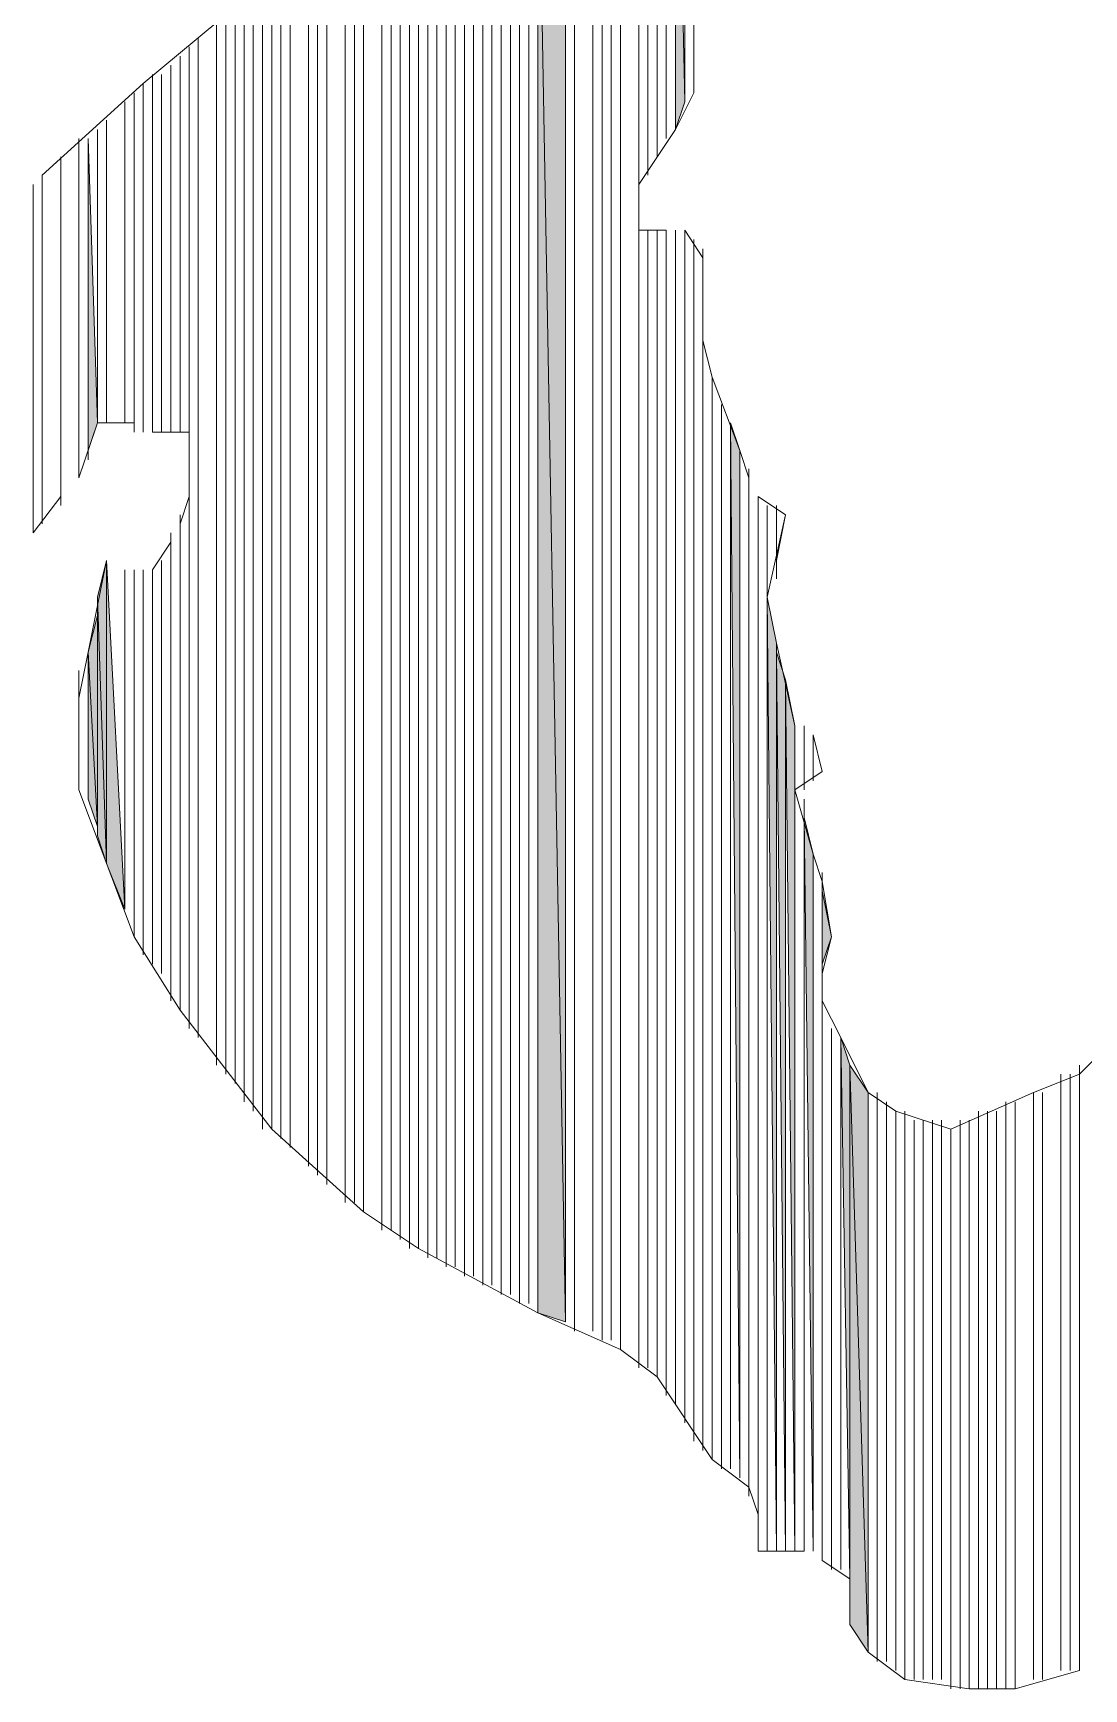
# Model space of a CAD drawing. Header units: millimetres. Extents: x -30643 to 86172, y -19411 to 63186.
# Drawn here: x 82977 to 83057.5, y -1871.5 to -1744.5 of the extents above; entities that cross this region are included whole.
import ezdxf

# ---------------------------------------------------------------- set-up
doc = ezdxf.new("R2010")
doc.units = ezdxf.units.MM

msp = doc.modelspace()

# ---------------------------------------------------------------- hatches: boundary and pattern name
h = msp.add_hatch(color=0)
h.dxf.hatch_style = 2
h.paths.add_polyline_path([(83027.62, -1749.03), (83027.62, -1744.1), (83027.62, -1715.95)])
h = msp.add_hatch(color=0)
h.dxf.hatch_style = 2
h.paths.add_polyline_path([(83026.21, -1751.84), (83026.92, -1749.73), (83026.21, -1716.66)])
h = msp.add_hatch(color=0)
h.dxf.hatch_style = 2
h.paths.add_polyline_path([(83017.77, -1843.32), (83017.77, -1722.99), (83015.66, -1725.1)])
h = msp.add_hatch(color=0)
h.dxf.hatch_style = 2
h.paths.add_polyline_path([(83015.66, -1842.62), (83017.77, -1843.32), (83015.66, -1725.1)])
h = msp.add_hatch(color=0)
h.dxf.hatch_style = 2
h.paths.add_polyline_path([(82988.92, -1775.06), (82988.92, -1777.18), (82988.92, -1745.51)])
h = msp.add_hatch(color=0)
h.dxf.hatch_style = 2
h.paths.add_polyline_path([(82988.92, -1777.88), (82988.92, -1779.99), (82988.92, -1745.51)])
h = msp.add_hatch(color=0)
h.dxf.hatch_style = 2
h.paths.add_polyline_path([(82981.18, -1776.47), (82981.88, -1774.36), (82981.18, -1752.55)])
h = msp.add_hatch(color=0)
h.dxf.hatch_style = 2
h.paths.add_polyline_path([(83028.32, -1768.03), (83028.32, -1765.92), (83028.32, -1760.99)])
h = msp.add_hatch(color=0)
h.dxf.hatch_style = 2
h.paths.add_polyline_path([(83031.14, -1855.28), (83031.14, -1776.47), (83030.44, -1774.36)])
h = msp.add_hatch(color=0)
h.dxf.hatch_style = 2
h.paths.add_polyline_path([(83032.55, -1858.1), (83032.55, -1860.91), (83032.55, -1779.99)])
h = msp.add_hatch(color=0)
h.dxf.hatch_style = 2
h.paths.add_polyline_path([(82982.59, -1808.14), (82982.59, -1784.92), (82981.88, -1787.73)])
h = msp.add_hatch(color=0)
h.dxf.hatch_style = 2
h.paths.add_polyline_path([(82982.59, -1808.14), (82983.99, -1811.66), (82982.59, -1784.92)])
h = msp.add_hatch(color=0)
h.dxf.hatch_style = 2
h.paths.add_polyline_path([(82981.88, -1806.03), (82982.59, -1808.14), (82981.88, -1787.73)])
h = msp.add_hatch(color=0)
h.dxf.hatch_style = 2
h.paths.add_polyline_path([(83033.95, -1860.91), (83033.95, -1791.25), (83033.25, -1787.73)])
h = msp.add_hatch(color=0)
h.dxf.hatch_style = 2
h.paths.add_polyline_path([(82981.88, -1805.32), (82981.88, -1789.14), (82981.18, -1791.95)])
h = msp.add_hatch(color=0)
h.dxf.hatch_style = 2
h.paths.add_polyline_path([(82981.18, -1803.21), (82981.88, -1805.32), (82981.18, -1791.95)])
h = msp.add_hatch(color=0)
h.dxf.hatch_style = 2
h.paths.add_polyline_path([(83034.66, -1860.91), (83034.66, -1794.06), (83033.95, -1791.95)])
h = msp.add_hatch(color=0)
h.dxf.hatch_style = 2
h.paths.add_polyline_path([(82980.47, -1802.51), (82980.47, -1793.36), (82980.47, -1795.47)])
h = msp.add_hatch(color=0)
h.dxf.hatch_style = 2
h.paths.add_polyline_path([(83035.36, -1860.91), (83035.36, -1797.58), (83034.66, -1794.06)])
h = msp.add_hatch(color=0)
h.dxf.hatch_style = 2
h.paths.add_polyline_path([(82980.47, -1797.58), (82980.47, -1802.51), (82980.47, -1795.47)])
h = msp.add_hatch(color=0)
h.dxf.hatch_style = 2
h.paths.add_polyline_path([(83036.77, -1860.91), (83036.77, -1807.43), (83036.07, -1804.62)])
h = msp.add_hatch(color=0)
h.dxf.hatch_style = 2
h.paths.add_polyline_path([(83037.47, -1815.88), (83038.18, -1813.77), (83037.47, -1810.25)])
h = msp.add_hatch(color=0)
h.dxf.hatch_style = 2
h.paths.add_polyline_path([(83039.58, -1863.02), (83039.58, -1823.62), (83038.88, -1821.51)])
h = msp.add_hatch(color=0)
h.dxf.hatch_style = 2
h.paths.add_polyline_path([(83039.58, -1863.02), (83039.58, -1865.84), (83039.58, -1823.62)])
h = msp.add_hatch(color=0)
h.dxf.hatch_style = 2
h.paths.add_polyline_path([(83039.58, -1866.54), (83040.99, -1868.65), (83039.58, -1823.62)])
h = msp.add_hatch(color=0)
h.dxf.hatch_style = 2
h.paths.add_polyline_path([(83040.99, -1868.65), (83040.99, -1825.73), (83039.58, -1823.62)])

# ---------------------------------------------------------------- linework, layer by layer
at = {"color": 0, "lineweight": 0}
for points in [[(83027.62, -1749.03), (83027.62, -1715.95)], [(83027.62, -1749.03), (83027.62, -1744.1), (83027.62, -1715.95)], [(83026.21, -1751.84), (83026.21, -1716.66)], [(83026.21, -1751.84), (83026.92, -1749.73), (83026.21, -1716.66)], [(83026.92, -1749.73), (83026.92, -1716.66)], [(83026.92, -1749.73), (83026.92, -1716.66)], [(83024.81, -1753.95), (83024.81, -1718.07)], [(83024.81, -1753.95), (83024.81, -1718.07)], [(83025.51, -1752.55), (83025.51, -1717.36)], [(83025.51, -1752.55), (83025.51, -1717.36)], [(83023.4, -1758.18), (83023.4, -1718.77)], [(83023.4, -1758.18), (83023.4, -1718.77)], [(83023.4, -1757.47), (83023.4, -1718.77)], [(83023.4, -1757.47), (83023.4, -1718.77)], [(83023.4, -1756.06), (83023.4, -1718.77)], [(83023.4, -1756.06), (83023.4, -1718.77)], [(83023.4, -1756.06), (83023.4, -1718.77)], [(83023.4, -1756.06), (83023.4, -1718.77)], [(83023.4, -1846.14), (83023.4, -1719.47)], [(83023.4, -1759.58), (83023.4, -1719.47)], [(83024.1, -1755.36), (83024.1, -1718.77)], [(83024.1, -1755.36), (83024.1, -1718.77)], [(83024.1, -1755.36), (83024.1, -1718.77)], [(83024.1, -1755.36), (83024.1, -1718.77)], [(83024.1, -1754.66), (83024.1, -1718.77)], [(83024.1, -1754.66), (83024.1, -1718.77)], [(83021.29, -1844.73), (83021.29, -1720.88)], [(83021.29, -1844.73), (83021.29, -1720.88)], [(83021.99, -1845.43), (83021.99, -1720.18)], [(83021.99, -1845.43), (83021.99, -1720.18)], [(83021.99, -1845.43), (83021.99, -1720.18)], [(83021.99, -1845.43), (83021.99, -1720.18)], [(83019.88, -1844.02), (83019.88, -1722.29)], [(83019.88, -1844.02), (83019.88, -1722.29)], [(83020.58, -1844.73), (83020.58, -1721.58)], [(83020.58, -1844.73), (83020.58, -1721.58)], [(83017.77, -1843.32), (83017.77, -1722.99), (83015.66, -1725.1)], [(83017.77, -1843.32), (83017.77, -1722.99)], [(83018.47, -1844.02), (83018.47, -1722.99)], [(83018.47, -1844.02), (83018.47, -1722.99)], [(83014.25, -1841.91), (83014.25, -1725.81)], [(83014.25, -1841.91), (83014.25, -1725.81)], [(83014.96, -1841.91), (83014.96, -1725.1)], [(83014.96, -1841.91), (83014.96, -1725.1)], [(83014.96, -1841.91), (83014.96, -1725.1)], [(83014.96, -1841.91), (83014.96, -1725.1)], [(83015.66, -1842.62), (83015.66, -1725.1)], [(83015.66, -1842.62), (83015.66, -1725.1)], [(83015.66, -1842.62), (83015.66, -1725.1)], [(83015.66, -1842.62), (83017.77, -1843.32), (83015.66, -1725.1)], [(83012.14, -1840.51), (83012.14, -1727.21)], [(83012.14, -1840.51), (83012.14, -1727.21)], [(83012.84, -1841.21), (83012.84, -1726.51)], [(83012.84, -1841.21), (83012.84, -1726.51)], [(83012.84, -1841.21), (83012.84, -1727.21)], [(83012.84, -1841.21), (83012.84, -1727.21)], [(83013.55, -1841.21), (83013.55, -1726.51)], [(83013.55, -1841.21), (83013.55, -1726.51)], [(83013.55, -1841.21), (83013.55, -1726.51)], [(83013.55, -1841.21), (83013.55, -1726.51)], [(83010.73, -1839.8), (83010.73, -1728.62)], [(83010.73, -1839.8), (83010.73, -1728.62)], [(83010.73, -1839.8), (83010.73, -1728.62)], [(83010.73, -1839.8), (83010.73, -1728.62)], [(83010.73, -1839.8), (83010.73, -1728.62)], [(83010.73, -1839.8), (83010.73, -1728.62)], [(83011.44, -1840.51), (83011.44, -1727.92)], [(83011.44, -1840.51), (83011.44, -1727.92)], [(83009.33, -1839.1), (83009.33, -1729.32)], [(83009.33, -1839.1), (83009.33, -1729.32)], [(83010.03, -1839.8), (83010.03, -1729.32)], [(83010.03, -1839.8), (83010.03, -1729.32)], [(83007.21, -1838.4), (83007.21, -1730.73)], [(83007.21, -1838.4), (83007.21, -1730.73)], [(83007.92, -1838.4), (83007.92, -1730.03)], [(83007.92, -1838.4), (83007.92, -1730.03)], [(83007.92, -1838.4), (83007.92, -1730.73)], [(83007.92, -1838.4), (83007.92, -1730.73)], [(83008.62, -1839.1), (83008.62, -1730.03)], [(83008.62, -1839.1), (83008.62, -1730.03)], [(83008.62, -1839.1), (83008.62, -1730.03)], [(83008.62, -1839.1), (83008.62, -1730.03)], [(83008.62, -1839.1), (83008.62, -1730.03)], [(83008.62, -1839.1), (83008.62, -1730.03)], [(83008.62, -1839.1), (83008.62, -1730.03)], [(83008.62, -1839.1), (83008.62, -1730.03)], [(83008.62, -1839.1), (83008.62, -1730.03)], [(83008.62, -1839.1), (83008.62, -1730.03)], [(83008.62, -1839.1), (83008.62, -1730.03)], [(83008.62, -1839.1), (83008.62, -1730.03)], [(83005.1, -1836.99), (83005.1, -1732.14)], [(83005.1, -1836.99), (83005.1, -1732.14)], [(83005.81, -1837.69), (83005.81, -1732.14)], [(83005.81, -1837.69), (83005.81, -1732.14)], [(83006.51, -1837.69), (83006.51, -1731.44)], [(83006.51, -1837.69), (83006.51, -1731.44)], [(83006.51, -1837.69), (83006.51, -1731.44)], [(83006.51, -1837.69), (83006.51, -1731.44)], [(83006.51, -1837.69), (83006.51, -1731.44)], [(83006.51, -1837.69), (83006.51, -1731.44)], [(83006.51, -1837.69), (83006.51, -1731.44)], [(83006.51, -1837.69), (83006.51, -1731.44)], [(83003.7, -1836.28), (83003.7, -1733.55)], [(83003.7, -1836.28), (83003.7, -1733.55)], [(83004.4, -1836.28), (83004.4, -1732.84)], [(83004.4, -1836.28), (83004.4, -1732.84)], [(83005.1, -1836.99), (83005.1, -1732.84)], [(83005.1, -1836.99), (83005.1, -1732.84)], [(83001.59, -1834.17), (83001.59, -1734.95)], [(83001.59, -1834.17), (83001.59, -1734.95)], [(83001.59, -1834.17), (83001.59, -1734.95)], [(83001.59, -1834.17), (83001.59, -1734.95)], [(83002.29, -1834.88), (83002.29, -1734.25)], [(83002.29, -1834.88), (83002.29, -1734.25)], [(83002.29, -1834.88), (83002.29, -1734.25)], [(83002.29, -1834.88), (83002.29, -1734.25)], [(83002.29, -1834.88), (83002.29, -1734.25)], [(83002.29, -1834.88), (83002.29, -1734.25)], [(83002.29, -1834.88), (83002.29, -1734.25)], [(83002.29, -1834.88), (83002.29, -1734.25)], [(83002.29, -1834.88), (83002.29, -1734.25)], [(83002.29, -1834.88), (83002.29, -1734.25)], [(83000.88, -1833.47), (83000.88, -1735.66)], [(83000.88, -1833.47), (83000.88, -1735.66)], [(83000.88, -1834.17), (83000.88, -1735.66)], [(83000.88, -1834.17), (83000.88, -1735.66)], [(82998.77, -1832.06), (82998.77, -1737.07)], [(82998.77, -1832.06), (82998.77, -1737.07)], [(82998.77, -1832.06), (82998.77, -1737.07)], [(82998.77, -1832.06), (82998.77, -1737.07)], [(82999.47, -1832.77), (82999.47, -1736.36)], [(82999.47, -1832.77), (82999.47, -1736.36)], [(82996.66, -1829.95), (82996.66, -1738.47)], [(82996.66, -1829.95), (82996.66, -1738.47)], [(82996.66, -1829.95), (82996.66, -1738.47)], [(82996.66, -1829.95), (82996.66, -1738.47)], [(82998.07, -1831.36), (82998.07, -1737.77)], [(82998.07, -1831.36), (82998.07, -1737.77)], [(82998.07, -1831.36), (82998.07, -1737.77)], [(82998.07, -1831.36), (82998.07, -1737.77)], [(82995.25, -1828.54), (82995.25, -1739.88)], [(82995.25, -1828.54), (82995.25, -1739.88)], [(82995.96, -1829.25), (82995.96, -1739.18)], [(82995.96, -1829.25), (82995.96, -1739.18)], [(82995.96, -1829.25), (82995.96, -1739.88)], [(82995.96, -1829.25), (82995.96, -1739.88)], [(82996.66, -1829.95), (82996.66, -1739.18)], [(82996.66, -1829.95), (82996.66, -1739.18)], [(82993.14, -1826.43), (82993.14, -1741.29)], [(82993.14, -1826.43), (82993.14, -1741.29)], [(82993.84, -1827.14), (82993.84, -1741.29)], [(82993.84, -1827.14), (82993.84, -1741.29)], [(82994.55, -1828.54), (82994.55, -1740.58)], [(82994.55, -1828.54), (82994.55, -1740.58)], [(82991.03, -1823.62), (82991.03, -1743.4)], [(82991.03, -1823.62), (82991.03, -1743.4)], [(82991.03, -1823.62), (82991.03, -1743.4)], [(82991.03, -1823.62), (82991.03, -1743.4)], [(82991.73, -1823.62), (82991.73, -1743.4)], [(82991.73, -1823.62), (82991.73, -1743.4)], [(82991.73, -1824.32), (82991.73, -1743.4)], [(82991.73, -1824.32), (82991.73, -1743.4)], [(82992.44, -1825.03), (82992.44, -1742.69)], [(82992.44, -1825.03), (82992.44, -1742.69)], [(82992.44, -1825.03), (82992.44, -1742.69)], [(82992.44, -1825.03), (82992.44, -1742.69)], [(82989.62, -1821.51), (82989.62, -1744.81)], [(82989.62, -1821.51), (82989.62, -1744.81)], [(82991.03, -1822.91), (82991.03, -1744.1)], [(82991.03, -1822.91), (82991.03, -1744.1)], [(82988.22, -1775.06), (82988.22, -1746.21)], [(82988.22, -1775.06), (82988.22, -1746.21)], [(82988.22, -1775.06), (82988.22, -1746.21)], [(82988.22, -1775.06), (82988.22, -1746.21)], [(82988.22, -1775.06), (82988.22, -1746.21)], [(82988.22, -1775.06), (82988.22, -1746.21)], [(82988.92, -1775.06), (82988.92, -1745.51)], [(82988.92, -1775.06), (82988.92, -1777.18), (82988.92, -1745.51)], [(82988.92, -1777.18), (82988.92, -1745.51)], [(82988.92, -1777.18), (82988.92, -1745.51)], [(82988.92, -1777.88), (82988.92, -1745.51)], [(82988.92, -1777.88), (82988.92, -1779.99), (82988.92, -1745.51)], [(82988.92, -1779.99), (82988.92, -1745.51)], [(82988.92, -1820.8), (82988.92, -1745.51)], [(82988.92, -1820.8), (82988.92, -1745.51)], [(82988.92, -1820.8), (82988.92, -1745.51)], [(82986.1, -1775.06), (82986.1, -1747.62)], [(82986.1, -1775.06), (82986.1, -1747.62)], [(82986.81, -1775.06), (82986.81, -1747.62)], [(82986.81, -1775.06), (82986.81, -1747.62)], [(82987.51, -1775.06), (82987.51, -1746.92)], [(82987.51, -1775.06), (82987.51, -1746.92)], [(82987.51, -1775.06), (82987.51, -1746.92)], [(82987.51, -1775.06), (82987.51, -1746.92)], [(82987.51, -1775.06), (82987.51, -1746.92)], [(82987.51, -1775.06), (82987.51, -1746.92)], [(82985.4, -1775.06), (82985.4, -1748.32)], [(82985.4, -1775.06), (82985.4, -1748.32)], [(82986.1, -1775.06), (82986.1, -1748.32)], [(82986.1, -1775.06), (82986.1, -1748.32)], [(82986.1, -1775.06), (82986.1, -1748.32)], [(82986.1, -1775.06), (82986.1, -1748.32)], [(82983.99, -1774.36), (82983.99, -1749.73)], [(82983.99, -1774.36), (82983.99, -1749.73)], [(82984.7, -1774.36), (82984.7, -1749.03)], [(82984.7, -1774.36), (82984.7, -1749.03)], [(82984.7, -1775.06), (82984.7, -1749.03)], [(82984.7, -1775.06), (82984.7, -1749.03)], [(82984.7, -1775.06), (82984.7, -1749.03)], [(82984.7, -1775.06), (82984.7, -1749.03)], [(82984.7, -1774.36), (82984.7, -1749.73)], [(82984.7, -1774.36), (82984.7, -1749.73)], [(82982.59, -1774.36), (82982.59, -1751.14)], [(82982.59, -1774.36), (82982.59, -1751.14)], [(82982.59, -1774.36), (82982.59, -1751.14)], [(82982.59, -1774.36), (82982.59, -1751.14)], [(82980.47, -1777.88), (82980.47, -1752.55)], [(82980.47, -1777.88), (82980.47, -1752.55)], [(82981.18, -1777.18), (82981.18, -1752.55)], [(82981.18, -1777.18), (82981.18, -1752.55)], [(82981.18, -1776.47), (82981.18, -1752.55)], [(82981.18, -1776.47), (82981.88, -1774.36), (82981.18, -1752.55)], [(82981.88, -1774.36), (82981.88, -1751.84)], [(82981.88, -1774.36), (82981.88, -1751.84)], [(82981.88, -1774.36), (82981.88, -1751.84)], [(82981.88, -1774.36), (82981.88, -1751.84)], [(82979.07, -1779.99), (82979.07, -1753.95)], [(82979.07, -1779.99), (82979.07, -1753.95)], [(82980.47, -1778.58), (82980.47, -1753.25)], [(82980.47, -1778.58), (82980.47, -1753.25)], [(82980.47, -1778.58), (82980.47, -1753.25)], [(82980.47, -1778.58), (82980.47, -1753.25)], [(82980.47, -1778.58), (82980.47, -1753.25)], [(82980.47, -1778.58), (82980.47, -1753.25)], [(82979.07, -1780.69), (82979.07, -1754.66)], [(82979.07, -1780.69), (82979.07, -1754.66)], [(82976.96, -1782.8), (82976.96, -1756.06)], [(82976.96, -1782.8), (82976.96, -1756.06)], [(82976.96, -1782.8), (82976.96, -1756.06)], [(82976.96, -1782.8), (82976.96, -1756.06)], [(82977.66, -1782.1), (82977.66, -1755.36)], [(82977.66, -1782.1), (82977.66, -1755.36)], [(82977.66, -1782.1), (82977.66, -1755.36)], [(82977.66, -1782.1), (82977.66, -1755.36)], [(82977.66, -1782.1), (82977.66, -1755.36)], [(82977.66, -1782.1), (82977.66, -1755.36)], [(83023.4, -1846.14), (83023.4, -1759.58)], [(83023.4, -1846.84), (83023.4, -1759.58)], [(83023.4, -1846.84), (83023.4, -1759.58)], [(83023.4, -1846.84), (83023.4, -1759.58)], [(83023.4, -1846.84), (83023.4, -1759.58)], [(83023.4, -1846.84), (83023.4, -1759.58)], [(83023.4, -1846.84), (83023.4, -1759.58)], [(83023.4, -1846.84), (83023.4, -1759.58)], [(83023.4, -1846.84), (83023.4, -1759.58)], [(83024.1, -1846.84), (83024.1, -1759.58)], [(83024.1, -1846.84), (83024.1, -1759.58)], [(83024.1, -1846.84), (83024.1, -1759.58)], [(83024.1, -1846.84), (83024.1, -1759.58)], [(83024.1, -1846.84), (83024.1, -1759.58)], [(83024.1, -1846.84), (83024.1, -1759.58)], [(83024.81, -1847.54), (83024.81, -1759.58)], [(83024.81, -1847.54), (83024.81, -1759.58)], [(83025.51, -1848.95), (83025.51, -1759.58)], [(83025.51, -1848.95), (83025.51, -1759.58)], [(83026.21, -1849.65), (83026.21, -1759.58)], [(83026.21, -1849.65), (83026.21, -1759.58)], [(83026.92, -1851.06), (83026.92, -1759.58)], [(83026.92, -1851.06), (83026.92, -1759.58)], [(83027.62, -1851.06), (83027.62, -1760.29)], [(83027.62, -1851.06), (83027.62, -1760.29)], [(83027.62, -1852.47), (83027.62, -1760.99)], [(83027.62, -1852.47), (83027.62, -1760.99)], [(83028.32, -1853.17), (83028.32, -1760.99)], [(83028.32, -1768.03), (83028.32, -1765.92), (83028.32, -1760.99)], [(83028.32, -1765.92), (83028.32, -1761.69)], [(83028.32, -1765.92), (83028.32, -1761.69)], [(83028.32, -1764.51), (83028.32, -1761.69)], [(83028.32, -1764.51), (83028.32, -1761.69)], [(83028.32, -1853.17), (83028.32, -1768.03)], [(83028.32, -1853.17), (83028.32, -1768.03)], [(83028.32, -1853.17), (83028.32, -1768.03)], [(83028.32, -1853.17), (83028.32, -1768.73)], [(83028.32, -1853.17), (83028.32, -1768.73)], [(83028.32, -1853.17), (83028.32, -1769.43)], [(83028.32, -1853.17), (83028.32, -1769.43)], [(83028.32, -1853.17), (83028.32, -1769.43)], [(83028.32, -1853.17), (83028.32, -1769.43)], [(83029.03, -1853.88), (83029.03, -1770.84)], [(83029.03, -1853.88), (83029.03, -1770.84)], [(83029.03, -1853.88), (83029.03, -1770.84)], [(83029.03, -1853.88), (83029.03, -1770.84)], [(83029.03, -1853.88), (83029.03, -1771.55)], [(83029.03, -1853.88), (83029.03, -1771.55)], [(83029.03, -1853.88), (83029.03, -1771.55)], [(83029.03, -1853.88), (83029.03, -1771.55)], [(83029.03, -1853.88), (83029.03, -1772.25)], [(83029.03, -1853.88), (83029.03, -1772.25)], [(83029.73, -1854.58), (83029.73, -1772.95)], [(83029.73, -1854.58), (83029.73, -1772.95)], [(83029.73, -1854.58), (83029.73, -1773.66)], [(83029.73, -1854.58), (83029.73, -1773.66)], [(83029.73, -1854.58), (83029.73, -1774.36)], [(83029.73, -1854.58), (83029.73, -1774.36)], [(83030.44, -1854.58), (83030.44, -1774.36)], [(83030.44, -1854.58), (83030.44, -1774.36)], [(83031.14, -1855.28), (83031.14, -1776.47), (83030.44, -1774.36)], [(83031.14, -1855.28), (83031.14, -1776.47)], [(83031.14, -1855.28), (83031.14, -1777.88)], [(83031.14, -1855.28), (83031.14, -1777.88)], [(83031.84, -1855.99), (83031.84, -1777.88)], [(83031.84, -1855.99), (83031.84, -1777.88)], [(83031.84, -1855.99), (83031.84, -1777.88)], [(83031.84, -1855.99), (83031.84, -1777.88)], [(83031.84, -1855.99), (83031.84, -1777.88)], [(83031.84, -1855.99), (83031.84, -1777.88)], [(83031.84, -1855.99), (83031.84, -1777.88)], [(83031.84, -1855.99), (83031.84, -1777.88)], [(83031.84, -1855.99), (83031.84, -1778.58)], [(83031.84, -1855.99), (83031.84, -1778.58)], [(83031.84, -1856.69), (83031.84, -1779.29)], [(83031.84, -1856.69), (83031.84, -1779.29)], [(82988.92, -1820.8), (82988.92, -1779.99)], [(82988.92, -1820.8), (82988.92, -1780.69)], [(82988.92, -1820.8), (82988.92, -1780.69)], [(82988.92, -1820.8), (82988.92, -1780.69)], [(82988.92, -1820.8), (82988.92, -1780.69)], [(83032.55, -1857.39), (83032.55, -1779.99)], [(83032.55, -1857.39), (83032.55, -1779.99)], [(83032.55, -1858.1), (83032.55, -1779.99)], [(83032.55, -1858.1), (83032.55, -1860.91), (83032.55, -1779.99)], [(83032.55, -1860.91), (83032.55, -1779.99)], [(83032.55, -1860.91), (83032.55, -1779.99)], [(83033.25, -1860.91), (83033.25, -1780.69)], [(83033.25, -1860.91), (83033.25, -1780.69)], [(83033.25, -1860.91), (83033.25, -1780.69)], [(83033.25, -1787.73), (83033.25, -1780.69)], [(83033.95, -1786.32), (83033.95, -1780.69)], [(83033.95, -1786.32), (83033.95, -1780.69)], [(83033.95, -1784.92), (83033.95, -1780.69)], [(82988.22, -1819.4), (82988.22, -1781.4)], [(82988.22, -1819.4), (82988.22, -1781.4)], [(82988.92, -1820.1), (82988.92, -1781.4)], [(82988.92, -1820.1), (82988.92, -1781.4)], [(83033.95, -1784.92), (83034.66, -1781.4)], [(82987.51, -1818.69), (82987.51, -1782.8)], [(82987.51, -1818.69), (82987.51, -1782.8)], [(82988.22, -1818.69), (82988.22, -1782.1)], [(82988.22, -1818.69), (82988.22, -1782.1)], [(82988.22, -1819.4), (82988.22, -1782.1)], [(82988.22, -1819.4), (82988.22, -1782.1)], [(82987.51, -1817.99), (82987.51, -1783.51)], [(82987.51, -1817.99), (82987.51, -1783.51)], [(82987.51, -1817.99), (82987.51, -1783.51)], [(82987.51, -1817.99), (82987.51, -1783.51)], [(82982.59, -1808.14), (82982.59, -1784.92), (82981.88, -1787.73)], [(82982.59, -1808.14), (82982.59, -1784.92)], [(82982.59, -1808.14), (82982.59, -1784.92)], [(82982.59, -1808.14), (82983.99, -1811.66), (82982.59, -1784.92)], [(82983.99, -1811.66), (82983.99, -1785.62)], [(82983.99, -1811.66), (82983.99, -1785.62)], [(82984.7, -1812.36), (82984.7, -1785.62)], [(82984.7, -1812.36), (82984.7, -1785.62)], [(82984.7, -1813.06), (82984.7, -1785.62)], [(82984.7, -1813.06), (82984.7, -1785.62)], [(82984.7, -1813.06), (82984.7, -1785.62)], [(82984.7, -1813.06), (82984.7, -1785.62)], [(82984.7, -1813.77), (82984.7, -1785.62)], [(82984.7, -1813.77), (82984.7, -1785.62)], [(82985.4, -1815.17), (82985.4, -1785.62)], [(82985.4, -1815.17), (82985.4, -1785.62)], [(82986.1, -1815.17), (82986.1, -1785.62)], [(82986.1, -1815.17), (82986.1, -1785.62)], [(82986.1, -1815.88), (82986.1, -1785.62)], [(82986.1, -1815.88), (82986.1, -1785.62)], [(82986.1, -1815.88), (82986.1, -1785.62)], [(82986.1, -1815.88), (82986.1, -1785.62)], [(82986.81, -1816.58), (82986.81, -1784.92)], [(82986.81, -1816.58), (82986.81, -1784.92)], [(82981.88, -1806.03), (82981.88, -1787.73)], [(82981.88, -1806.03), (82982.59, -1808.14), (82981.88, -1787.73)], [(83033.25, -1860.91), (83033.25, -1787.73)], [(83033.95, -1860.91), (83033.95, -1791.25), (83033.25, -1787.73)], [(82981.88, -1805.32), (82981.88, -1789.14), (82981.18, -1791.95)], [(82981.88, -1805.32), (82981.88, -1789.14)], [(82981.18, -1803.21), (82981.18, -1791.95)], [(82981.18, -1803.21), (82981.18, -1791.95)], [(82981.18, -1803.21), (82981.18, -1791.95)], [(82981.18, -1803.21), (82981.88, -1805.32), (82981.18, -1791.95)], [(83033.95, -1860.91), (83033.95, -1791.25)], [(83033.95, -1860.91), (83033.95, -1791.95)], [(83033.95, -1860.91), (83033.95, -1791.95)], [(83034.66, -1860.91), (83034.66, -1794.06), (83033.95, -1791.95)], [(82980.47, -1802.51), (82980.47, -1793.36), (82980.47, -1795.47)], [(82980.47, -1802.51), (82980.47, -1793.36)], [(83034.66, -1860.91), (83034.66, -1794.06)], [(83035.36, -1860.91), (83035.36, -1797.58), (83034.66, -1794.06)], [(82980.47, -1797.58), (82980.47, -1795.47)], [(82980.47, -1797.58), (82980.47, -1802.51), (82980.47, -1795.47)], [(83035.36, -1860.91), (83035.36, -1797.58)], [(83035.36, -1860.91), (83035.36, -1797.58)], [(83035.36, -1802.51), (83035.36, -1797.58)], [(83036.07, -1802.51), (83036.07, -1797.58)], [(83036.07, -1802.51), (83036.07, -1797.58)], [(83036.07, -1802.51), (83036.07, -1797.58)], [(83036.07, -1802.51), (83036.07, -1797.58)], [(83036.07, -1802.51), (83036.07, -1798.29)], [(83036.07, -1802.51), (83036.07, -1798.29)], [(83036.77, -1801.8), (83036.77, -1798.29)], [(83036.77, -1801.8), (83036.77, -1798.29)], [(83036.77, -1801.8), (83036.77, -1798.29)], [(83036.77, -1801.8), (83036.77, -1798.29)], [(83037.47, -1801.1), (83036.77, -1798.29)], [(83035.36, -1860.91), (83035.36, -1802.51)], [(83036.07, -1860.91), (83036.07, -1803.21)], [(83036.07, -1860.91), (83036.07, -1803.21)], [(83036.07, -1860.91), (83036.07, -1803.91)], [(83036.07, -1860.91), (83036.07, -1803.91)], [(83036.07, -1860.91), (83036.07, -1804.62)], [(83036.07, -1860.91), (83036.07, -1804.62)], [(83036.77, -1860.91), (83036.77, -1807.43), (83036.07, -1804.62)], [(83036.77, -1860.91), (83036.77, -1807.43)], [(83036.77, -1860.91), (83036.77, -1807.43)], [(83036.77, -1860.91), (83036.77, -1807.43)], [(83037.47, -1860.91), (83037.47, -1808.84)], [(83037.47, -1816.58), (83037.47, -1808.84)], [(83037.47, -1816.58), (83037.47, -1808.84)], [(83037.47, -1816.58), (83037.47, -1808.84)], [(83037.47, -1816.58), (83037.47, -1808.84)], [(83037.47, -1816.58), (83037.47, -1808.84)], [(83037.47, -1815.88), (83037.47, -1809.54)], [(83037.47, -1815.88), (83037.47, -1809.54)], [(83037.47, -1815.88), (83037.47, -1809.54)], [(83037.47, -1815.88), (83037.47, -1809.54)], [(83037.47, -1815.88), (83037.47, -1810.25)], [(83037.47, -1815.88), (83038.18, -1813.77), (83037.47, -1810.25)], [(83038.18, -1813.77), (83037.47, -1810.25)], [(83037.47, -1860.91), (83037.47, -1816.58)], [(83037.47, -1860.91), (83037.47, -1817.28)], [(83037.47, -1860.91), (83037.47, -1817.28)], [(83037.47, -1861.62), (83037.47, -1818.69)], [(83037.47, -1861.62), (83037.47, -1818.69)], [(83037.47, -1861.62), (83037.47, -1818.69)], [(83037.47, -1861.62), (83037.47, -1818.69)], [(83037.47, -1861.62), (83037.47, -1819.4)], [(83037.47, -1861.62), (83037.47, -1819.4)], [(83037.47, -1861.62), (83037.47, -1819.4)], [(83037.47, -1861.62), (83037.47, -1819.4)], [(83038.18, -1862.32), (83038.18, -1820.8)], [(83038.18, -1862.32), (83038.18, -1820.8)], [(83038.18, -1862.32), (83038.18, -1820.8)], [(83038.18, -1862.32), (83038.18, -1820.8)], [(83038.18, -1862.32), (83038.18, -1820.8)], [(83038.18, -1862.32), (83038.18, -1820.8)], [(83038.88, -1862.32), (83038.88, -1821.51)], [(83038.88, -1862.32), (83038.88, -1821.51)], [(83039.58, -1863.02), (83039.58, -1823.62), (83038.88, -1821.51)], [(83039.58, -1863.02), (83039.58, -1865.84), (83039.58, -1823.62)], [(83039.58, -1865.84), (83039.58, -1823.62)], [(83039.58, -1865.84), (83039.58, -1823.62)], [(83039.58, -1866.54), (83039.58, -1823.62)], [(83039.58, -1866.54), (83040.99, -1868.65), (83039.58, -1823.62)], [(83040.99, -1868.65), (83040.99, -1825.73), (83039.58, -1823.62)], [(83057.18, -1870.06), (83057.18, -1823.62)], [(83057.18, -1870.06), (83057.18, -1823.62)], [(83057.18, -1869.36), (83057.18, -1823.62)], [(83057.18, -1869.36), (83057.18, -1823.62)], [(83057.18, -1869.36), (83057.18, -1823.62)], [(83057.18, -1869.36), (83057.18, -1823.62)], [(83055.77, -1870.06), (83055.77, -1824.32)], [(83055.77, -1870.06), (83055.77, -1824.32)], [(83056.47, -1870.06), (83056.47, -1824.32)], [(83056.47, -1870.06), (83056.47, -1824.32)], [(83056.47, -1870.06), (83056.47, -1824.32)], [(83056.47, -1870.06), (83056.47, -1824.32)], [(83056.47, -1870.06), (83056.47, -1824.32)], [(83056.47, -1870.06), (83056.47, -1824.32)], [(83056.47, -1870.06), (83056.47, -1824.32)], [(83056.47, -1870.06), (83056.47, -1824.32)], [(83056.47, -1870.06), (83056.47, -1824.32)], [(83056.47, -1870.06), (83056.47, -1824.32)], [(83057.18, -1870.06), (83057.18, -1824.32)], [(83057.18, -1870.06), (83057.18, -1824.32)], [(83040.99, -1868.65), (83040.99, -1825.73)], [(83040.99, -1868.65), (83040.99, -1825.73)], [(83040.99, -1868.65), (83040.99, -1825.73)], [(83040.99, -1868.65), (83040.99, -1825.73)], [(83040.99, -1868.65), (83040.99, -1825.73)], [(83040.99, -1868.65), (83040.99, -1825.73)], [(83040.99, -1868.65), (83040.99, -1825.73)], [(83040.99, -1868.65), (83040.99, -1825.73)], [(83040.99, -1868.65), (83040.99, -1825.73)], [(83040.99, -1868.65), (83040.99, -1825.73)], [(83040.99, -1868.65), (83040.99, -1825.73)], [(83041.69, -1869.36), (83041.69, -1825.73)], [(83041.69, -1869.36), (83041.69, -1825.73)], [(83041.69, -1869.36), (83041.69, -1825.73)], [(83041.69, -1869.36), (83041.69, -1825.73)], [(83041.69, -1869.36), (83041.69, -1825.73)], [(83041.69, -1869.36), (83041.69, -1825.73)], [(83041.69, -1869.36), (83041.69, -1826.43)], [(83041.69, -1869.36), (83041.69, -1826.43)], [(83041.69, -1869.36), (83041.69, -1826.43)], [(83041.69, -1869.36), (83041.69, -1826.43)], [(83042.4, -1869.36), (83042.4, -1826.43)], [(83042.4, -1869.36), (83042.4, -1826.43)], [(83042.4, -1869.36), (83042.4, -1826.43)], [(83042.4, -1869.36), (83042.4, -1826.43)], [(83051.55, -1871.47), (83051.55, -1826.43)], [(83051.55, -1871.47), (83051.55, -1826.43)], [(83052.25, -1871.47), (83052.25, -1826.43)], [(83052.25, -1871.47), (83052.25, -1826.43)], [(83052.25, -1870.76), (83052.25, -1826.43)], [(83052.25, -1870.76), (83052.25, -1826.43)], [(83052.25, -1870.76), (83052.25, -1826.43)], [(83052.25, -1870.76), (83052.25, -1826.43)], [(83052.25, -1870.76), (83052.25, -1826.43)], [(83052.25, -1870.76), (83052.25, -1826.43)], [(83053.66, -1870.76), (83053.66, -1825.73)], [(83053.66, -1870.76), (83053.66, -1825.73)], [(83053.66, -1870.76), (83053.66, -1825.73)], [(83053.66, -1870.76), (83053.66, -1825.73)], [(83053.66, -1870.76), (83053.66, -1825.73)], [(83053.66, -1870.76), (83053.66, -1825.73)], [(83054.36, -1870.76), (83054.36, -1825.73)], [(83054.36, -1870.76), (83054.36, -1825.73)], [(83043.1, -1870.06), (83043.1, -1827.14)], [(83043.1, -1870.06), (83043.1, -1827.14)], [(83043.1, -1870.06), (83043.1, -1827.14)], [(83043.1, -1870.06), (83043.1, -1827.14)], [(83043.1, -1870.06), (83043.1, -1827.14)], [(83043.1, -1870.06), (83043.1, -1827.14)], [(83043.1, -1870.06), (83043.1, -1827.14)], [(83043.1, -1870.06), (83043.1, -1827.14)], [(83043.1, -1870.06), (83043.1, -1827.14)], [(83043.1, -1870.06), (83043.1, -1827.14)], [(83043.1, -1870.06), (83043.1, -1827.14)], [(83043.1, -1870.06), (83043.1, -1827.14)], [(83043.81, -1870.76), (83043.81, -1827.14)], [(83043.81, -1870.76), (83043.81, -1827.14)], [(83049.44, -1871.47), (83049.44, -1827.14)], [(83049.44, -1871.47), (83049.44, -1827.14)], [(83050.14, -1871.47), (83050.14, -1827.14)], [(83050.14, -1871.47), (83050.14, -1827.14)], [(83050.14, -1871.47), (83050.14, -1827.14)], [(83050.14, -1871.47), (83050.14, -1827.14)], [(83050.14, -1871.47), (83050.14, -1827.14)], [(83050.14, -1871.47), (83050.14, -1827.14)], [(83050.84, -1871.47), (83050.84, -1827.14)], [(83050.84, -1871.47), (83050.84, -1827.14)], [(83050.84, -1871.47), (83050.84, -1827.14)], [(83050.84, -1871.47), (83050.84, -1827.14)], [(83043.81, -1870.76), (83043.81, -1827.84)], [(83043.81, -1870.76), (83043.81, -1827.84)], [(83043.81, -1870.76), (83043.81, -1827.84)], [(83043.81, -1870.76), (83043.81, -1827.84)], [(83043.81, -1870.76), (83043.81, -1827.84)], [(83043.81, -1870.76), (83043.81, -1827.84)], [(83044.51, -1870.76), (83044.51, -1827.84)], [(83044.51, -1870.76), (83044.51, -1827.84)], [(83044.51, -1870.76), (83044.51, -1827.84)], [(83044.51, -1870.76), (83044.51, -1827.84)], [(83044.51, -1870.76), (83044.51, -1827.84)], [(83044.51, -1870.76), (83044.51, -1827.84)], [(83045.21, -1870.76), (83045.21, -1827.84)], [(83045.21, -1870.76), (83045.21, -1827.84)], [(83045.21, -1870.76), (83045.21, -1827.84)], [(83045.21, -1870.76), (83045.21, -1827.84)], [(83045.21, -1870.76), (83045.21, -1827.84)], [(83045.21, -1870.76), (83045.21, -1827.84)], [(83045.21, -1870.76), (83045.21, -1827.84)], [(83045.21, -1870.76), (83045.21, -1827.84)], [(83045.92, -1870.76), (83045.92, -1827.84)], [(83045.92, -1870.76), (83045.92, -1827.84)], [(83045.92, -1870.76), (83045.92, -1827.84)], [(83045.92, -1870.76), (83045.92, -1827.84)], [(83046.62, -1870.76), (83046.62, -1827.84)], [(83046.62, -1870.76), (83046.62, -1827.84)], [(83046.62, -1870.76), (83046.62, -1828.54)], [(83046.62, -1870.76), (83046.62, -1828.54)], [(83047.32, -1871.47), (83047.32, -1828.54)], [(83047.32, -1871.47), (83047.32, -1828.54)], [(83047.32, -1871.47), (83047.32, -1828.54)], [(83047.32, -1871.47), (83047.32, -1828.54)], [(83048.03, -1871.47), (83048.03, -1827.84)], [(83048.03, -1871.47), (83048.03, -1827.84)], [(83048.03, -1871.47), (83048.03, -1827.84)], [(83048.03, -1871.47), (83048.03, -1827.84)], [(83048.03, -1871.47), (83048.03, -1827.84)], [(83048.03, -1871.47), (83048.03, -1827.84)], [(83048.73, -1871.47), (83048.73, -1827.84)], [(83048.73, -1871.47), (83048.73, -1827.84)], [(83049.44, -1871.47), (83049.44, -1827.84)], [(83049.44, -1871.47), (83049.44, -1827.84)]]:
    msp.add_lwpolyline(points, close=True, dxfattribs=at)
for points in [[(82998.07, -1737.77), (82989.62, -1744.81)], [(82989.62, -1744.81), (82985.4, -1748.32)], [(83027.62, -1744.1), (83027.62, -1749.03)], [(82985.4, -1748.32), (82977.66, -1755.36)], [(83027.62, -1749.03), (83026.21, -1751.84)], [(83026.21, -1751.84), (83023.4, -1756.06)], [(83023.4, -1759.58), (83025.51, -1759.58)], [(83026.92, -1759.58), (83028.32, -1761.69)], [(83028.32, -1761.69), (83028.32, -1768.03)], [(83028.32, -1768.03), (83029.03, -1770.84)], [(83029.03, -1770.84), (83031.14, -1776.47)], [(82980.47, -1778.58), (82981.88, -1774.36)], [(82981.88, -1774.36), (82984.7, -1774.36)], [(82986.1, -1775.06), (82988.92, -1775.06)], [(82988.92, -1775.06), (82988.92, -1777.18)], [(83031.14, -1776.47), (83031.84, -1778.58)], [(82988.92, -1777.88), (82988.92, -1779.99)], [(82976.96, -1782.8), (82979.07, -1779.99)], [(82988.92, -1779.99), (82988.22, -1782.1)], [(83032.55, -1779.99), (83034.66, -1781.4)], [(83034.66, -1781.4), (83033.25, -1787.73)], [(82987.51, -1783.51), (82986.1, -1785.62)], [(82982.59, -1784.92), (82981.18, -1791.95)], [(83033.25, -1787.73), (83033.95, -1791.25)], [(82981.18, -1791.95), (82980.47, -1795.47)], [(83033.95, -1791.25), (83035.36, -1797.58)], [(82980.47, -1795.47), (82980.47, -1802.51)], [(83036.77, -1798.29), (83037.47, -1801.1)], [(83037.47, -1801.1), (83035.36, -1802.51)], [(82980.47, -1802.51), (82984.7, -1813.77)], [(83035.36, -1802.51), (83036.77, -1807.43)], [(83036.77, -1807.43), (83037.47, -1809.54)], [(83037.47, -1809.54), (83038.18, -1813.77)], [(82984.7, -1813.77), (82988.22, -1819.4)], [(83038.18, -1813.77), (83037.47, -1816.58)], [(83037.47, -1816.58), (83037.47, -1818.69)], [(83037.47, -1818.69), (83038.88, -1821.51)], [(82988.22, -1819.4), (82995.25, -1828.54)], [(83057.18, -1824.32), (83062.1, -1819.4)], [(83038.88, -1821.51), (83040.99, -1825.73)], [(83053.66, -1825.73), (83057.18, -1824.32)], [(83040.99, -1825.73), (83043.1, -1827.14)], [(83047.32, -1828.54), (83053.66, -1825.73)], [(83043.1, -1827.14), (83047.32, -1828.54)], [(82995.25, -1828.54), (83002.29, -1834.88)], [(83002.29, -1834.88), (83006.51, -1837.69)], [(83006.51, -1837.69), (83015.66, -1842.62)], [(83015.66, -1842.62), (83021.99, -1845.43)], [(83021.99, -1845.43), (83024.81, -1847.54)], [(83024.81, -1847.54), (83029.03, -1853.88)], [(83029.03, -1853.88), (83031.84, -1855.99)], [(83031.84, -1855.99), (83032.55, -1858.1)], [(83032.55, -1858.1), (83032.55, -1860.91)], [(83032.55, -1860.91), (83036.07, -1860.91)], [(83037.47, -1861.62), (83039.58, -1863.02)], [(83039.58, -1863.02), (83039.58, -1866.54)], [(83039.58, -1866.54), (83040.99, -1868.65)], [(83040.99, -1868.65), (83043.81, -1870.76)], [(83043.81, -1870.76), (83048.73, -1871.47)], [(83052.25, -1871.47), (83057.18, -1870.06)], [(83048.73, -1871.47), (83052.25, -1871.47)]]:
    msp.add_lwpolyline(points, dxfattribs=at)

doc.saveas('drawing.dxf')
